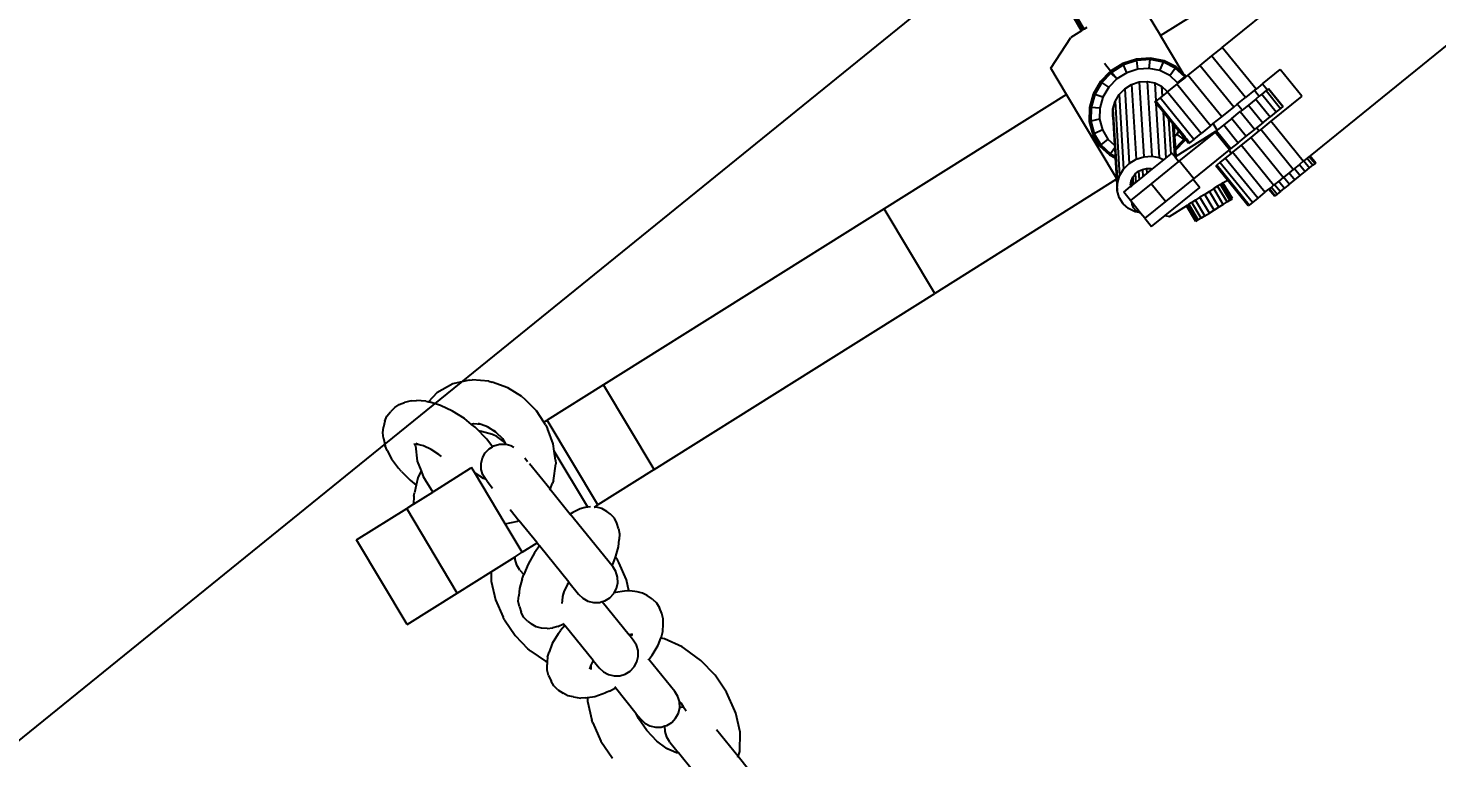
# Model space of a CAD drawing. Header units: inches. Extents: x -625442 to 34963, y -27993 to 66986.
# Drawn here: x -336525.84 to -336501.71, y 27906.79 to 27919.29 of the extents above; entities that cross this region are included whole.
import ezdxf

# ---------------------------------------------------------------- set-up
doc = ezdxf.new("R2010")
doc.units = ezdxf.units.IN
doc.header["$LTSCALE"] = 0.5
doc.header["$MEASUREMENT"] = 0
doc.layers.add('P-FURNITURE', color=201, linetype='Continuous')
doc.layers.add('TEXT', color=7, linetype='Continuous')
doc.styles.add('TXT', font='IC-Romans.shx')

# ---------------------------------------------------------------- blocks, each defined once
blk = doc.blocks.new('John Deere pl')
for p, q in [((7.85411, 1.96437), (7.85411, 1.95314)), ((7.85113, 1.95113), (7.84262, 1.94105)), ((7.85219, 1.95191), (7.85113, 1.95113)), ((7.85411, 1.95314), (7.85219, 1.95191)), ((7.85462, 1.95346), (7.85411, 1.95314)), ((7.85411, 1.95314), (7.85411, 1.9297)), ((7.88411, 1.96006), (7.88411, 1.92565)), ((7.84262, 1.94105), (7.83668, 1.92907)), ((7.83619, 1.92736), (7.83261, 1.91403)), ((7.83668, 1.92907), (7.83619, 1.92736)), ((7.88505, 1.92453), (7.88411, 1.92565)), ((7.88411, 1.91614), (7.88411, 1.92565)), ((7.88858, 1.91743), (7.88505, 1.92453)), ((7.83261, 1.91403), (7.83142, 1.90002)), ((7.88411, 1.91614), (7.8836, 1.9122)), ((7.88815, 1.91902), (7.88858, 1.91743)), ((7.88858, 1.91743), (7.89057, 1.91001)), ((7.86142, 1.90002), (7.86167, 1.90292)), ((7.86167, 1.90292), (7.86198, 1.90655)), ((7.86398, 1.90194), (7.86167, 1.90292)), ((7.86716, 1.90442), (7.86405, 1.90204)), ((7.87077, 1.90591), (7.86716, 1.90442)), ((7.87466, 1.90642), (7.87077, 1.90591)), ((7.87854, 1.90591), (7.87466, 1.90642)), ((7.87975, 1.90541), (7.87854, 1.90591)), ((7.8821, 1.90852), (7.87975, 1.90541)), ((7.88216, 1.90442), (7.87975, 1.90541)), ((7.8836, 1.9122), (7.8821, 1.90852)), ((7.88526, 1.90204), (7.88216, 1.90442)), ((7.89057, 1.91001), (7.89142, 1.90002)), ((7.83142, 1.90002), (7.83261, 1.88602)), ((7.86017, 1.89532), (7.85966, 1.89144)), ((7.86154, 1.89863), (7.86017, 1.89532)), ((7.86154, 1.89863), (7.86142, 1.90002)), ((7.86167, 1.89893), (7.86154, 1.89863)), ((7.86398, 1.90194), (7.86167, 1.89893)), ((7.86405, 1.90204), (7.86398, 1.90194)), ((7.88765, 1.89893), (7.88526, 1.90204)), ((7.88914, 1.89532), (7.88765, 1.89893)), ((7.88966, 1.89144), (7.88914, 1.89532)), ((7.89142, 1.90002), (7.89057, 1.89004)), ((7.92023, 1.88602), (7.92142, 1.90002)), ((7.2928, 1.87999), (7.2928, 1.88624)), ((7.2928, 1.88624), (7.29352, 1.88624)), ((7.29352, 1.87999), (7.29352, 1.88624)), ((7.29352, 1.88624), (7.29543, 1.88624)), ((7.29543, 1.87999), (7.29543, 1.88624)), ((7.2984, 1.88624), (7.29543, 1.88624)), ((7.2984, 1.87999), (7.2984, 1.88624)), ((7.30221, 1.88624), (7.2984, 1.88624)), ((7.30221, 1.87999), (7.30221, 1.88624)), ((7.30662, 1.88624), (7.30221, 1.88624)), ((7.30662, 1.87999), (7.30662, 1.88624)), ((7.31132, 1.88624), (7.30662, 1.88624)), ((7.31132, 1.87999), (7.31132, 1.88624)), ((7.31599, 1.88624), (7.31132, 1.88624)), ((7.31599, 1.87999), (7.31599, 1.88624)), ((7.31599, 1.88624), (7.32031, 1.88624)), ((7.32031, 1.87999), (7.32031, 1.88624)), ((7.32399, 1.88624), (7.32031, 1.88624)), ((7.32399, 1.87999), (7.32399, 1.88624)), ((7.32399, 1.88624), (7.32678, 1.88624)), ((7.32678, 1.87999), (7.32678, 1.88624)), ((7.32678, 1.88624), (7.32849, 1.88624)), ((7.32849, 1.88624), (7.329, 1.88624)), ((7.32849, 1.87999), (7.32849, 1.88624)), ((7.329, 1.87999), (7.329, 1.88624)), ((7.83261, 1.88602), (7.83619, 1.87268)), ((7.85966, 1.89144), (7.85966, 1.86328)), ((7.88966, 1.89134), (7.88966, 1.89144)), ((7.88966, 1.88663), (7.88966, 1.89134)), ((7.89057, 1.89004), (7.88966, 1.88663)), ((7.88966, 1.88663), (7.88966, 1.86394)), ((7.91665, 1.87268), (7.92023, 1.88602)), ((7.1602, 1.87999), (7.2928, 1.87999)), ((7.2928, 1.87999), (7.29352, 1.87999)), ((7.29352, 1.87999), (7.29543, 1.87999)), ((7.29543, 1.87999), (7.2984, 1.87999)), ((7.2984, 1.87999), (7.29889, 1.87999)), ((7.29889, 1.87999), (7.29889, 1.84485)), ((7.29889, 1.87999), (7.30221, 1.87999)), ((7.30221, 1.87999), (7.30662, 1.87999)), ((7.30662, 1.87999), (7.30763, 1.87999)), ((7.30763, 1.87999), (7.30763, 1.84485)), ((7.30763, 1.87999), (7.31132, 1.87999)), ((7.31132, 1.87999), (7.31599, 1.87999)), ((7.31599, 1.87999), (7.31647, 1.87999)), ((7.31647, 1.87999), (7.31647, 1.84485)), ((7.31647, 1.87999), (7.32031, 1.87999)), ((7.32031, 1.87999), (7.32399, 1.87999)), ((7.32399, 1.87999), (7.32491, 1.87999)), ((7.32491, 1.87999), (7.32491, 1.84485)), ((7.32491, 1.87999), (7.32678, 1.87999)), ((7.32678, 1.87999), (7.32849, 1.87999)), ((7.32849, 1.87999), (7.329, 1.87999)), ((7.3325, 1.87999), (7.329, 1.87999)), ((7.3325, 1.87999), (7.3325, 1.84485)), ((7.3325, 1.87999), (7.33882, 1.87999)), ((7.33882, 1.87999), (7.33882, 1.84485)), ((7.33882, 1.87999), (7.34352, 1.87999)), ((7.34352, 1.87999), (7.34352, 1.84485)), ((7.34352, 1.87999), (7.34635, 1.87999)), ((7.34635, 1.87999), (7.34716, 1.87999)), ((7.34635, 1.87999), (7.34635, 1.84485)), ((7.34716, 1.87999), (7.34716, 1.85739)), ((7.35248, 1.86935), (7.35071, 1.85697)), ((7.35298, 1.86929), (7.35121, 1.85691)), ((7.35298, 1.86929), (7.35248, 1.86935)), ((7.35443, 1.86912), (7.35267, 1.85673)), ((7.35443, 1.86912), (7.35298, 1.86929)), ((7.35675, 1.86884), (7.35443, 1.86912)), ((7.35675, 1.86884), (7.35499, 1.85645)), ((7.35977, 1.86847), (7.35675, 1.86884)), ((7.35977, 1.86847), (7.35801, 1.85609)), ((7.35977, 1.86847), (7.36329, 1.86805)), ((7.36329, 1.86805), (7.36153, 1.85566)), ((7.36329, 1.86805), (7.36707, 1.86759)), ((7.36707, 1.86759), (7.3653, 1.85521)), ((7.36707, 1.86759), (7.37084, 1.86714)), ((7.37084, 1.86714), (7.36908, 1.85475)), ((7.37436, 1.86671), (7.37084, 1.86714)), ((7.37436, 1.86671), (7.37259, 1.85433)), ((7.37436, 1.86671), (7.37738, 1.86635)), ((7.37738, 1.86635), (7.37561, 1.85396)), ((7.37738, 1.86635), (7.3797, 1.86607)), ((7.3797, 1.86607), (7.37793, 1.85368)), ((7.38116, 1.86589), (7.37939, 1.85351)), ((7.38116, 1.86589), (7.3797, 1.86607)), ((7.38165, 1.86583), (7.37989, 1.85345)), ((7.38116, 1.86589), (7.38165, 1.86583)), ((7.83619, 1.87268), (7.83668, 1.87097)), ((7.83668, 1.87097), (7.84262, 1.859)), ((7.91022, 1.859), (7.91617, 1.87097)), ((7.91665, 1.87268), (7.91617, 1.87097)), ((7.35071, 1.85697), (7.34716, 1.85739)), ((7.34716, 1.85739), (7.34716, 1.84485)), ((7.35071, 1.85697), (7.35121, 1.85691)), ((7.35121, 1.85691), (7.35267, 1.85673)), ((7.35267, 1.85673), (7.35499, 1.85645)), ((7.35499, 1.85645), (7.35801, 1.85609)), ((7.35801, 1.85609), (7.36153, 1.85566)), ((7.36153, 1.85566), (7.3653, 1.85521)), ((7.3653, 1.85521), (7.36908, 1.85475)), ((7.36908, 1.85475), (7.37259, 1.85433)), ((7.84332, 1.85654), (7.84036, 1.85449)), ((7.84262, 1.859), (7.84424, 1.85709)), ((7.84424, 1.85709), (7.84332, 1.85654)), ((7.84869, 1.85973), (7.84424, 1.85709)), ((7.85609, 1.86231), (7.84869, 1.85973)), ((7.85866, 1.86309), (7.85609, 1.86231)), ((7.85966, 1.86328), (7.85866, 1.86309)), ((7.86017, 1.86337), (7.85966, 1.86328)), ((7.85966, 1.86328), (7.85966, 1.86289)), ((7.86272, 1.85529), (7.86167, 1.85389)), ((7.86405, 1.85703), (7.86272, 1.85529)), ((7.86716, 1.85943), (7.86405, 1.85703)), ((7.87077, 1.86094), (7.86716, 1.85943)), ((7.87466, 1.86146), (7.87077, 1.86094)), ((7.87854, 1.86094), (7.87466, 1.86146)), ((7.88216, 1.85943), (7.87854, 1.86094)), ((7.88526, 1.85703), (7.88216, 1.85943)), ((7.88765, 1.85389), (7.88526, 1.85703)), ((7.89418, 1.86309), (7.88966, 1.86394)), ((7.88966, 1.86394), (7.88966, 1.86319)), ((7.89418, 1.86309), (7.89675, 1.86231)), ((7.90415, 1.85973), (7.89675, 1.86231)), ((7.90861, 1.85709), (7.90415, 1.85973)), ((7.90861, 1.85709), (7.91022, 1.859)), ((7.90953, 1.85654), (7.90861, 1.85709)), ((7.90953, 1.85654), (7.91248, 1.85449)), ((7.36504, 1.84223), (7.36504, 1.84951)), ((7.39541, 1.84951), (7.36504, 1.84951)), ((7.37259, 1.85433), (7.37561, 1.85396)), ((7.37561, 1.85396), (7.37793, 1.85368)), ((7.37793, 1.85368), (7.37939, 1.85351)), ((7.37939, 1.85351), (7.37989, 1.85345)), ((7.3935, 1.8518), (7.37989, 1.85345)), ((7.39541, 1.84951), (7.3935, 1.8518)), ((7.40733, 1.84951), (7.39541, 1.84951)), ((7.40733, 1.84223), (7.40733, 1.84951)), ((7.8346, 1.84785), (7.83312, 1.84441)), ((7.83696, 1.85075), (7.8346, 1.84785)), ((7.84036, 1.85449), (7.83696, 1.85075)), ((7.86017, 1.85024), (7.85966, 1.84633)), ((7.85966, 1.84633), (7.85966, 1.84179)), ((7.86167, 1.85389), (7.86017, 1.85024)), ((7.88779, 1.85354), (7.88765, 1.85389)), ((7.88914, 1.85024), (7.88779, 1.85354)), ((7.88966, 1.84633), (7.88914, 1.85024)), ((7.88966, 1.83992), (7.88966, 1.84633)), ((7.91588, 1.85075), (7.91248, 1.85449)), ((7.91588, 1.85075), (7.91824, 1.84785)), ((7.91824, 1.84785), (7.91972, 1.84441)), ((7.27168, 1.84485), (7.27168, 1.82141)), ((7.27168, 1.84485), (7.29889, 1.84485)), ((7.286, 1.84223), (7.28613, 1.84223)), ((7.286, 1.82661), (7.286, 1.84223)), ((7.28613, 1.82661), (7.28613, 1.84223)), ((7.28613, 1.84223), (7.28817, 1.84223)), ((7.28817, 1.84223), (7.29197, 1.84223)), ((7.28817, 1.82661), (7.28817, 1.84223)), ((7.29197, 1.82661), (7.29197, 1.84223)), ((7.29197, 1.84223), (7.29729, 1.84223)), ((7.29729, 1.82661), (7.29729, 1.84223)), ((7.30375, 1.84223), (7.29729, 1.84223)), ((7.29889, 1.84485), (7.30763, 1.84485)), ((7.30375, 1.82661), (7.30375, 1.84223)), ((7.30375, 1.84223), (7.30937, 1.84223)), ((7.30763, 1.84485), (7.30937, 1.84485)), ((7.30937, 1.84485), (7.30937, 1.84223)), ((7.30937, 1.84485), (7.31647, 1.84485)), ((7.30937, 1.84223), (7.31091, 1.84223)), ((7.31091, 1.82661), (7.31091, 1.84223)), ((7.3183, 1.84223), (7.31091, 1.84223)), ((7.31647, 1.84485), (7.32491, 1.84485)), ((7.3183, 1.82661), (7.3183, 1.84223)), ((7.3254, 1.84223), (7.3183, 1.84223)), ((7.32491, 1.84485), (7.3325, 1.84485)), ((7.3254, 1.82661), (7.3254, 1.84223)), ((7.3254, 1.84223), (7.33173, 1.84223)), ((7.33173, 1.84223), (7.33302, 1.84223)), ((7.33173, 1.82661), (7.33173, 1.84223)), ((7.3325, 1.84485), (7.33373, 1.84485)), ((7.33302, 1.84223), (7.33302, 1.82661)), ((7.33302, 1.84223), (7.33336, 1.84223)), ((7.33336, 1.84223), (7.33373, 1.84485)), ((7.3644, 1.84223), (7.33336, 1.84223)), ((7.33373, 1.84485), (7.33882, 1.84485)), ((7.33882, 1.84485), (7.34352, 1.84485)), ((7.34352, 1.84485), (7.34635, 1.84485)), ((7.34635, 1.84485), (7.34716, 1.84485)), ((7.3644, 1.84223), (7.3644, 1.82661)), ((7.3644, 1.84223), (7.36504, 1.84223)), ((7.36504, 1.84223), (7.38906, 1.84223)), ((7.38906, 1.84223), (7.40733, 1.84223)), ((7.38906, 1.84223), (7.38906, 1.82661)), ((7.40733, 1.84223), (7.40733, 1.83767)), ((7.40733, 1.83767), (7.40777, 1.83703)), ((7.40733, 1.83767), (7.40733, 1.82804)), ((7.40777, 1.83703), (7.40787, 1.83673)), ((7.40787, 1.83673), (7.40962, 1.83468)), ((7.40787, 1.83673), (7.40862, 1.83448)), ((7.83142, 1.83656), (7.83193, 1.84031)), ((7.83193, 1.83281), (7.83142, 1.83656)), ((7.83312, 1.84441), (7.83193, 1.84031)), ((7.85756, 1.84289), (7.85966, 1.84165)), ((7.85793, 1.84369), (7.85966, 1.84179)), ((7.85966, 1.84179), (7.85966, 1.84165)), ((7.85966, 1.8125), (7.85966, 1.84165)), ((7.88966, 1.83992), (7.89112, 1.84043)), ((7.88966, 1.83992), (7.88966, 1.80917)), ((7.89112, 1.84043), (7.89292, 1.84149)), ((7.89292, 1.84149), (7.89491, 1.84369)), ((7.89292, 1.84149), (7.89528, 1.84289)), ((7.92091, 1.84031), (7.91972, 1.84441)), ((7.92091, 1.84031), (7.92142, 1.83656)), ((7.92142, 1.83656), (7.92091, 1.83281)), ((7.286, 1.82661), (7.28613, 1.82661)), ((7.28613, 1.82661), (7.28714, 1.82661)), ((7.28714, 1.82141), (7.28714, 1.82661)), ((7.28714, 1.82661), (7.28817, 1.82661)), ((7.28817, 1.82661), (7.29197, 1.82661)), ((7.29197, 1.82661), (7.29418, 1.82661)), ((7.29418, 1.82141), (7.29418, 1.82661)), ((7.29418, 1.82661), (7.29729, 1.82661)), ((7.29729, 1.82661), (7.30375, 1.82661)), ((7.30375, 1.82661), (7.30937, 1.82661)), ((7.30937, 1.82661), (7.30937, 1.82141)), ((7.30937, 1.82661), (7.31091, 1.82661)), ((7.3183, 1.82661), (7.31091, 1.82661)), ((7.3183, 1.82661), (7.3254, 1.82661)), ((7.3254, 1.82661), (7.33114, 1.82661)), ((7.33114, 1.82661), (7.33039, 1.82141)), ((7.33114, 1.82661), (7.33173, 1.82661)), ((7.33173, 1.82661), (7.33252, 1.82661)), ((7.33252, 1.82661), (7.36434, 1.82277)), ((7.33252, 1.82661), (7.33302, 1.82661)), ((7.33302, 1.82661), (7.3644, 1.82661)), ((7.3644, 1.82661), (7.36504, 1.82661)), ((7.36504, 1.82661), (7.38906, 1.82661)), ((7.36504, 1.82661), (7.36504, 1.82377)), ((7.38906, 1.82661), (7.40733, 1.82661)), ((7.40807, 1.82927), (7.40733, 1.82804)), ((7.40733, 1.82804), (7.40733, 1.82661)), ((7.40733, 1.82661), (7.40733, 1.81932)), ((7.40873, 1.83183), (7.40807, 1.82927)), ((7.40862, 1.83448), (7.40873, 1.83183)), ((7.40962, 1.83468), (7.41181, 1.83005)), ((7.41181, 1.83005), (7.41262, 1.82512)), ((7.83193, 1.83281), (7.83312, 1.8287)), ((7.83312, 1.8287), (7.8346, 1.82527)), ((7.91972, 1.8287), (7.91824, 1.82527)), ((7.91972, 1.8287), (7.92091, 1.83281)), ((7.28714, 1.82141), (7.27168, 1.82141)), ((7.28714, 1.82141), (7.29284, 1.82141)), ((7.29284, 1.82141), (7.29284, 1.7848)), ((7.29284, 1.82141), (7.29418, 1.82141)), ((7.29418, 1.82141), (7.30217, 1.82141)), ((7.30217, 1.82141), (7.30217, 1.7848)), ((7.30937, 1.82141), (7.30217, 1.82141)), ((7.31248, 1.82141), (7.30937, 1.82141)), ((7.31248, 1.82141), (7.31248, 1.7848)), ((7.32295, 1.82141), (7.31248, 1.82141)), ((7.32295, 1.82141), (7.32295, 1.7848)), ((7.33039, 1.82141), (7.32295, 1.82141)), ((7.33276, 1.82141), (7.33039, 1.82141)), ((7.33276, 1.82141), (7.33276, 1.7848)), ((7.33276, 1.82141), (7.34115, 1.82141)), ((7.34115, 1.82141), (7.34115, 1.7848)), ((7.34745, 1.82141), (7.34115, 1.82141)), ((7.34745, 1.82141), (7.34745, 1.7848)), ((7.34745, 1.82141), (7.35117, 1.82141)), ((7.35117, 1.82141), (7.352, 1.82141)), ((7.35117, 1.82141), (7.35117, 1.81757)), ((7.352, 1.81789), (7.35117, 1.81757)), ((7.35117, 1.81757), (7.35117, 1.81706)), ((7.352, 1.81738), (7.35117, 1.81706)), ((7.35117, 1.81706), (7.35117, 1.81648)), ((7.352, 1.8168), (7.35117, 1.81648)), ((7.35117, 1.81648), (7.35117, 1.81031)), ((7.352, 1.80376), (7.36504, 1.82203)), ((7.352, 1.82141), (7.352, 1.81789)), ((7.352, 1.79972), (7.366, 1.81932)), ((7.352, 1.79364), (7.37034, 1.81932)), ((7.35249, 1.81807), (7.352, 1.81789)), ((7.352, 1.81789), (7.352, 1.81738)), ((7.35252, 1.81758), (7.352, 1.81738)), ((7.352, 1.81738), (7.352, 1.8168)), ((7.35277, 1.81709), (7.352, 1.8168)), ((7.352, 1.8168), (7.352, 1.81063)), ((7.352, 1.78596), (7.37363, 1.81625)), ((7.36178, 1.8192), (7.35249, 1.81807)), ((7.35256, 1.81783), (7.35249, 1.81807)), ((7.35256, 1.81783), (7.35252, 1.81758)), ((7.35262, 1.81762), (7.35252, 1.81758)), ((7.35262, 1.81762), (7.35256, 1.81783)), ((7.35617, 1.81804), (7.35262, 1.81762)), ((7.35277, 1.81709), (7.35262, 1.81762)), ((7.35609, 1.81749), (7.35277, 1.81709)), ((7.35439, 1.81154), (7.35277, 1.81709)), ((7.35617, 1.81804), (7.35609, 1.81749)), ((7.35999, 1.81797), (7.35609, 1.81749)), ((7.36007, 1.81852), (7.35617, 1.81804)), ((7.3565, 1.81179), (7.36099, 1.81809)), ((7.36007, 1.81852), (7.35999, 1.81797)), ((7.36099, 1.81809), (7.35999, 1.81797)), ((7.36141, 1.81868), (7.36007, 1.81852)), ((7.36099, 1.81809), (7.36141, 1.81868)), ((7.36141, 1.81868), (7.36178, 1.8192)), ((7.36178, 1.8192), (7.36434, 1.82277)), ((7.36434, 1.82277), (7.36504, 1.82377)), ((7.36504, 1.82377), (7.36504, 1.82203)), ((7.36504, 1.82203), (7.36504, 1.81932)), ((7.366, 1.81932), (7.36504, 1.81932)), ((7.37034, 1.81932), (7.366, 1.81932)), ((7.37217, 1.81932), (7.37034, 1.81932)), ((7.37363, 1.81625), (7.37217, 1.81932)), ((7.38224, 1.81932), (7.37217, 1.81932)), ((7.37704, 1.81225), (7.37363, 1.81625)), ((7.38285, 1.81842), (7.38224, 1.81932)), ((7.38349, 1.81932), (7.38224, 1.81932)), ((7.38285, 1.81842), (7.38349, 1.81932)), ((7.38499, 1.81655), (7.38285, 1.81842)), ((7.38696, 1.81932), (7.38349, 1.81932)), ((7.38499, 1.81655), (7.38696, 1.81932)), ((7.38756, 1.81523), (7.38499, 1.81655)), ((7.39049, 1.81932), (7.38696, 1.81932)), ((7.38756, 1.81523), (7.39049, 1.81932)), ((7.39041, 1.81454), (7.39382, 1.81932)), ((7.39382, 1.81932), (7.39049, 1.81932)), ((7.39333, 1.81454), (7.39674, 1.81932)), ((7.39674, 1.81932), (7.39382, 1.81932)), ((7.39612, 1.81523), (7.39905, 1.81932)), ((7.3986, 1.81655), (7.39612, 1.81523)), ((7.39905, 1.81932), (7.39674, 1.81932)), ((7.3986, 1.81655), (7.40058, 1.81932)), ((7.40059, 1.81842), (7.3986, 1.81655)), ((7.40058, 1.81932), (7.39905, 1.81932)), ((7.40123, 1.81932), (7.40058, 1.81932)), ((7.40059, 1.81842), (7.40123, 1.81932)), ((7.40733, 1.81932), (7.40123, 1.81932)), ((7.412, 1.82021), (7.40999, 1.81566)), ((7.41262, 1.82512), (7.412, 1.82021)), ((7.8346, 1.82527), (7.83696, 1.82236)), ((7.83696, 1.82236), (7.84036, 1.81862)), ((7.84081, 1.81831), (7.83746, 1.81141)), ((7.84036, 1.81862), (7.84081, 1.81831)), ((7.84081, 1.81831), (7.84332, 1.81657)), ((7.84332, 1.81657), (7.84869, 1.81338)), ((7.90415, 1.81338), (7.90953, 1.81657)), ((7.91248, 1.81862), (7.90953, 1.81657)), ((7.91248, 1.81862), (7.91459, 1.82094)), ((7.91459, 1.82094), (7.91588, 1.82236)), ((7.91528, 1.81974), (7.91459, 1.82094)), ((7.91873, 1.80813), (7.91528, 1.81974)), ((7.91824, 1.82527), (7.91588, 1.82236)), ((7.34728, 1.77057), (7.37704, 1.81225)), ((7.352, 1.81063), (7.35117, 1.81031)), ((7.35117, 1.81031), (7.35117, 1.80433)), ((7.35168, 1.76746), (7.38145, 1.80916)), ((7.352, 1.8055), (7.3565, 1.81179)), ((7.35439, 1.81154), (7.352, 1.81063)), ((7.352, 1.81063), (7.352, 1.8055)), ((7.3565, 1.81179), (7.35439, 1.81154)), ((7.3568, 1.76551), (7.38655, 1.80718)), ((7.3678, 1.76551), (7.39742, 1.807)), ((7.37292, 1.76746), (7.40244, 1.80882)), ((7.38145, 1.80916), (7.37704, 1.81225)), ((7.37732, 1.77057), (7.40673, 1.81177)), ((7.38655, 1.80718), (7.38145, 1.80916)), ((7.39199, 1.80644), (7.38655, 1.80718)), ((7.39041, 1.81454), (7.38756, 1.81523)), ((7.39333, 1.81454), (7.39041, 1.81454)), ((7.39742, 1.807), (7.39199, 1.80644)), ((7.39612, 1.81523), (7.39333, 1.81454)), ((7.40506, 1.80874), (7.39566, 1.74282)), ((7.39706, 1.79754), (7.40506, 1.80874)), ((7.40244, 1.80882), (7.39742, 1.807)), ((7.40673, 1.81177), (7.40244, 1.80882)), ((7.40506, 1.80874), (7.40553, 1.8094)), ((7.40553, 1.8094), (7.40999, 1.81566)), ((7.40553, 1.8094), (7.55087, 1.79187)), ((7.40999, 1.81566), (7.40673, 1.81177)), ((7.83746, 1.81141), (7.83409, 1.79897)), ((7.84336, 1.80931), (7.84097, 1.80615)), ((7.84646, 1.81174), (7.84336, 1.80931)), ((7.84961, 1.81306), (7.84646, 1.81174)), ((7.84869, 1.81338), (7.84961, 1.81306)), ((7.85008, 1.81326), (7.84961, 1.81306)), ((7.85396, 1.81378), (7.85008, 1.81326)), ((7.85785, 1.81326), (7.85396, 1.81378)), ((7.85966, 1.8125), (7.85785, 1.81326)), ((7.86146, 1.81174), (7.85966, 1.8125)), ((7.86457, 1.80931), (7.86146, 1.81174)), ((7.86695, 1.80615), (7.86457, 1.80931)), ((7.88966, 1.80917), (7.89418, 1.81002)), ((7.88966, 1.80762), (7.88966, 1.80917)), ((7.89376, 1.80671), (7.88966, 1.80762)), ((7.88966, 1.80762), (7.88966, 1.80732)), ((7.89376, 1.80671), (7.8971, 1.80521)), ((7.89675, 1.8108), (7.89418, 1.81002)), ((7.89675, 1.8108), (7.90415, 1.81338)), ((7.91873, 1.80813), (7.91925, 1.80575)), ((7.35117, 1.80433), (7.352, 1.8055)), ((7.35117, 1.80433), (7.35117, 1.80259)), ((7.35117, 1.80259), (7.352, 1.80376)), ((7.35117, 1.80259), (7.35117, 1.79854)), ((7.35117, 1.79854), (7.352, 1.79972)), ((7.35117, 1.79854), (7.35117, 1.79247)), ((7.352, 1.8055), (7.352, 1.80376)), ((7.352, 1.80376), (7.352, 1.79972)), ((7.352, 1.79972), (7.352, 1.79364)), ((7.3623, 1.76484), (7.39199, 1.80644)), ((7.39633, 1.79652), (7.39672, 1.79706)), ((7.39672, 1.79706), (7.39706, 1.79754)), ((7.39842, 1.79329), (7.39672, 1.79706)), ((7.39892, 1.79341), (7.39706, 1.79754)), ((7.83409, 1.79897), (7.83359, 1.79683)), ((7.83896, 1.79774), (7.83576, 1.7961)), ((7.83948, 1.80248), (7.83896, 1.79853)), ((7.83896, 1.79853), (7.83896, 1.79774)), ((7.83896, 1.79774), (7.83896, 1.75238)), ((7.84097, 1.80615), (7.83948, 1.80248)), ((7.86845, 1.80248), (7.86695, 1.80615)), ((7.86896, 1.79853), (7.86845, 1.80248)), ((7.86896, 1.78777), (7.86896, 1.79853)), ((7.90037, 1.80304), (7.8971, 1.80521)), ((7.90037, 1.80304), (7.9033, 1.80059)), ((7.9033, 1.80059), (7.90547, 1.79745)), ((7.90547, 1.79745), (7.90673, 1.79384)), ((7.9204, 1.79322), (7.91925, 1.80575)), ((7.35117, 1.79247), (7.352, 1.79364)), ((7.35117, 1.79247), (7.35117, 1.7848)), ((7.352, 1.79364), (7.352, 1.78596)), ((7.38069, 1.77461), (7.39199, 1.79043)), ((7.39199, 1.79043), (7.39309, 1.79197)), ((7.39285, 1.78438), (7.39199, 1.79043)), ((7.39309, 1.79197), (7.39633, 1.79652)), ((7.39309, 1.79197), (7.39785, 1.79315)), ((7.39785, 1.79315), (7.39633, 1.79652)), ((7.39785, 1.79315), (7.39842, 1.79329)), ((7.3991, 1.78438), (7.39785, 1.79315)), ((7.39842, 1.79329), (7.39892, 1.79341)), ((7.39969, 1.78438), (7.39842, 1.79329)), ((7.40021, 1.78438), (7.39892, 1.79341)), ((7.55087, 1.79187), (7.54138, 1.72524)), ((7.77527, 1.76481), (7.55087, 1.79187)), ((7.82742, 1.7906), (7.82386, 1.78694)), ((7.83293, 1.7944), (7.82742, 1.7906)), ((7.8334, 1.79468), (7.83293, 1.7944)), ((7.83359, 1.79683), (7.8334, 1.79468)), ((7.83576, 1.7961), (7.8334, 1.79468)), ((7.86896, 1.78777), (7.87109, 1.78861)), ((7.86896, 1.78777), (7.86896, 1.75604)), ((7.87109, 1.78861), (7.87567, 1.79096)), ((7.87567, 1.79096), (7.87849, 1.79291)), ((7.87567, 1.79096), (7.8771, 1.7917)), ((7.87849, 1.79291), (7.87881, 1.79313)), ((7.87881, 1.79313), (7.88182, 1.79622)), ((7.90763, 1.79081), (7.90673, 1.79384)), ((7.90763, 1.79081), (7.9079, 1.78699)), ((7.91925, 1.78032), (7.9204, 1.79322)), ((7.29284, 1.7848), (7.14289, 1.7848)), ((7.29284, 1.7848), (7.30217, 1.7848)), ((7.30217, 1.7848), (7.31248, 1.7848)), ((7.31248, 1.7848), (7.32295, 1.7848)), ((7.32475, 1.78184), (7.32049, 1.75189)), ((7.32295, 1.7848), (7.32445, 1.7848)), ((7.32445, 1.7848), (7.32439, 1.78438)), ((7.3249, 1.78438), (7.32439, 1.78438)), ((7.32439, 1.78438), (7.32475, 1.78184)), ((7.32445, 1.7848), (7.32496, 1.7848)), ((7.32475, 1.78184), (7.32568, 1.77536)), ((7.32496, 1.7848), (7.3249, 1.78438)), ((7.32549, 1.78438), (7.3249, 1.78438)), ((7.3249, 1.78438), (7.32618, 1.77548)), ((7.32496, 1.7848), (7.32555, 1.7848)), ((7.32555, 1.7848), (7.32549, 1.78438)), ((7.33175, 1.78438), (7.32549, 1.78438)), ((7.32549, 1.78438), (7.32675, 1.77562)), ((7.32555, 1.7848), (7.3318, 1.7848)), ((7.3318, 1.7848), (7.33175, 1.78438)), ((7.33175, 1.78438), (7.33279, 1.77711)), ((7.3318, 1.7848), (7.33276, 1.7848)), ((7.33276, 1.7848), (7.34112, 1.7848)), ((7.34106, 1.78438), (7.34112, 1.7848)), ((7.34106, 1.78438), (7.34136, 1.7848)), ((7.34178, 1.77933), (7.34106, 1.78438)), ((7.34112, 1.7848), (7.34115, 1.7848)), ((7.34115, 1.7848), (7.34136, 1.7848)), ((7.34136, 1.7848), (7.34569, 1.7848)), ((7.34178, 1.77933), (7.34569, 1.7848)), ((7.3439, 1.77461), (7.34178, 1.77933)), ((7.3439, 1.77461), (7.35117, 1.7848)), ((7.34569, 1.7848), (7.34745, 1.7848)), ((7.34745, 1.7848), (7.35117, 1.7848)), ((7.35117, 1.7848), (7.352, 1.78596)), ((7.352, 1.7848), (7.35117, 1.7848)), ((7.352, 1.78596), (7.352, 1.7848)), ((7.39181, 1.77711), (7.39285, 1.78438)), ((7.39285, 1.78438), (7.3991, 1.78438)), ((7.39785, 1.77562), (7.3991, 1.78438)), ((7.39842, 1.77548), (7.39969, 1.78438)), ((7.39892, 1.77536), (7.40021, 1.78438)), ((7.3991, 1.78438), (7.39969, 1.78438)), ((7.39969, 1.78438), (7.40021, 1.78438)), ((7.81964, 1.78083), (7.81815, 1.77732)), ((7.81964, 1.78083), (7.82133, 1.78417)), ((7.82133, 1.78417), (7.82386, 1.78694)), ((7.90565, 1.77973), (7.90396, 1.77638)), ((7.90565, 1.77973), (7.90714, 1.78324)), ((7.9079, 1.78699), (7.90714, 1.78324)), ((7.91538, 1.76574), (7.91876, 1.77818)), ((7.91925, 1.78032), (7.91876, 1.77818)), ((7.32049, 1.75189), (7.12359, 1.77564)), ((7.32618, 1.77548), (7.32568, 1.77536)), ((7.32568, 1.77536), (7.32947, 1.76695)), ((7.32675, 1.77562), (7.32618, 1.77548)), ((7.32618, 1.77548), (7.32991, 1.76718)), ((7.33279, 1.77711), (7.32675, 1.77562)), ((7.32675, 1.77562), (7.33042, 1.76745)), ((7.33584, 1.77033), (7.33042, 1.76745)), ((7.33279, 1.77711), (7.33584, 1.77033)), ((7.33584, 1.77033), (7.34069, 1.76451)), ((7.34728, 1.77057), (7.3439, 1.77461)), ((7.35168, 1.76746), (7.34728, 1.77057)), ((7.37732, 1.77057), (7.37292, 1.76746)), ((7.38069, 1.77461), (7.37732, 1.77057)), ((7.3839, 1.76451), (7.38876, 1.77033)), ((7.38876, 1.77033), (7.39181, 1.77711)), ((7.38876, 1.77033), (7.39417, 1.76745)), ((7.39181, 1.77711), (7.39785, 1.77562)), ((7.39417, 1.76745), (7.39785, 1.77562)), ((7.39468, 1.76718), (7.39842, 1.77548)), ((7.39513, 1.76695), (7.39892, 1.77536)), ((7.39785, 1.77562), (7.39842, 1.77548)), ((7.39842, 1.77548), (7.39892, 1.77536)), ((7.81815, 1.77732), (7.81739, 1.77357)), ((7.81739, 1.77357), (7.81765, 1.76975)), ((7.81765, 1.76975), (7.81856, 1.76672)), ((7.89235, 1.76616), (7.89787, 1.76996)), ((7.89787, 1.76996), (7.90142, 1.77362)), ((7.90396, 1.77638), (7.90142, 1.77362)), ((7.32991, 1.76718), (7.32947, 1.76695)), ((7.32947, 1.76695), (7.33549, 1.75972)), ((7.33042, 1.76745), (7.32991, 1.76718)), ((7.32991, 1.76718), (7.33586, 1.76006)), ((7.33042, 1.76745), (7.33627, 1.76044)), ((7.33586, 1.76006), (7.33549, 1.75972)), ((7.33549, 1.75972), (7.34334, 1.75418)), ((7.33627, 1.76044), (7.33586, 1.76006)), ((7.33586, 1.76006), (7.3436, 1.75459)), ((7.34069, 1.76451), (7.33627, 1.76044)), ((7.33627, 1.76044), (7.3439, 1.75506)), ((7.34069, 1.76451), (7.34702, 1.76004)), ((7.34702, 1.76004), (7.3439, 1.75506)), ((7.34702, 1.76004), (7.35439, 1.75723)), ((7.3568, 1.76551), (7.35168, 1.76746)), ((7.3623, 1.76484), (7.3568, 1.76551)), ((7.3678, 1.76551), (7.3623, 1.76484)), ((7.37292, 1.76746), (7.3678, 1.76551)), ((7.37021, 1.75723), (7.37758, 1.76004)), ((7.37758, 1.76004), (7.3839, 1.76451)), ((7.37758, 1.76004), (7.3807, 1.75506)), ((7.3807, 1.75506), (7.38832, 1.76044)), ((7.381, 1.75459), (7.38874, 1.76006)), ((7.38125, 1.75418), (7.3891, 1.75972)), ((7.3839, 1.76451), (7.38832, 1.76044)), ((7.38832, 1.76044), (7.39417, 1.76745)), ((7.38832, 1.76044), (7.38874, 1.76006)), ((7.38874, 1.76006), (7.39468, 1.76718)), ((7.38874, 1.76006), (7.3891, 1.75972)), ((7.3891, 1.75972), (7.39513, 1.76695)), ((7.39417, 1.76745), (7.39468, 1.76718)), ((7.39468, 1.76718), (7.39513, 1.76695)), ((7.77527, 1.76481), (7.76577, 1.69818)), ((7.77527, 1.76481), (7.82041, 1.75936)), ((7.82041, 1.75936), (7.81092, 1.69273)), ((7.81856, 1.76672), (7.81982, 1.76311)), ((7.81982, 1.76311), (7.82199, 1.75997)), ((7.82311, 1.75904), (7.82041, 1.75936)), ((7.82199, 1.75997), (7.82311, 1.75904)), ((7.82328, 1.75901), (7.82311, 1.75904)), ((7.87452, 1.7577), (7.88266, 1.76093)), ((7.88266, 1.76093), (7.88952, 1.76446)), ((7.88966, 1.76053), (7.88914, 1.75662)), ((7.88966, 1.76454), (7.88952, 1.76446)), ((7.89235, 1.76616), (7.88966, 1.76454)), ((7.88966, 1.76053), (7.88966, 1.76454)), ((7.90975, 1.75414), (7.91538, 1.76574)), ((7.31607, 1.72092), (7.32049, 1.75189)), ((7.3436, 1.75459), (7.34334, 1.75418)), ((7.34334, 1.75418), (7.35249, 1.7507)), ((7.3439, 1.75506), (7.3436, 1.75459)), ((7.3436, 1.75459), (7.35262, 1.75115)), ((7.3439, 1.75506), (7.35277, 1.75168)), ((7.35262, 1.75115), (7.35249, 1.7507)), ((7.35249, 1.7507), (7.3623, 1.74951)), ((7.35277, 1.75168), (7.35262, 1.75115)), ((7.35262, 1.75115), (7.3623, 1.74998)), ((7.35439, 1.75723), (7.35277, 1.75168)), ((7.35277, 1.75168), (7.3623, 1.75052)), ((7.35439, 1.75723), (7.3623, 1.75628)), ((7.3623, 1.75628), (7.37021, 1.75723)), ((7.3623, 1.75628), (7.36311, 1.75062)), ((7.3623, 1.75628), (7.3623, 1.75052)), ((7.3623, 1.75052), (7.3623, 1.74998)), ((7.3623, 1.74998), (7.3623, 1.74951)), ((7.3623, 1.74951), (7.3623, 1.74274)), ((7.36311, 1.75062), (7.37182, 1.75168)), ((7.36311, 1.75062), (7.36318, 1.75009)), ((7.36318, 1.75009), (7.37198, 1.75115)), ((7.36318, 1.75009), (7.36325, 1.74962)), ((7.36325, 1.74962), (7.37211, 1.7507)), ((7.37021, 1.75723), (7.37182, 1.75168)), ((7.37182, 1.75168), (7.3807, 1.75506)), ((7.37182, 1.75168), (7.37198, 1.75115)), ((7.37198, 1.75115), (7.381, 1.75459)), ((7.37198, 1.75115), (7.37211, 1.7507)), ((7.37211, 1.7507), (7.38125, 1.75418)), ((7.3807, 1.75506), (7.381, 1.75459)), ((7.381, 1.75459), (7.38125, 1.75418)), ((7.82673, 1.75632), (7.82044, 1.7122)), ((7.82516, 1.75736), (7.82673, 1.75632)), ((7.82673, 1.75632), (7.82819, 1.75535)), ((7.82819, 1.75535), (7.83153, 1.75385)), ((7.83153, 1.75385), (7.837, 1.75264)), ((7.837, 1.75264), (7.83896, 1.75238)), ((7.83896, 1.75238), (7.83948, 1.75231)), ((7.83896, 1.73046), (7.83896, 1.75238)), ((7.86896, 1.75604), (7.87452, 1.7577)), ((7.86896, 1.7535), (7.86896, 1.75604)), ((7.8808, 1.75208), (7.86896, 1.7535)), ((7.86896, 1.7535), (7.86896, 1.73384)), ((7.8808, 1.75208), (7.87761, 1.72967)), ((7.88645, 1.75139), (7.8808, 1.75208)), ((7.88765, 1.75297), (7.88645, 1.75139)), ((7.90578, 1.74906), (7.88645, 1.75139)), ((7.88914, 1.75662), (7.88765, 1.75297)), ((7.90578, 1.74906), (7.90975, 1.75414)), ((7.93274, 1.74581), (7.90578, 1.74906)), ((7.39566, 1.74282), (7.39272, 1.72218)), ((7.39566, 1.74282), (7.54138, 1.72524)), ((7.93274, 1.74581), (7.92324, 1.67918)), ((7.97274, 1.74099), (7.93274, 1.74581)), ((7.97274, 1.74099), (7.96325, 1.67436)), ((7.83896, 1.73046), (7.83498, 1.72841)), ((7.83948, 1.73073), (7.83896, 1.73046)), ((7.83896, 1.73046), (7.83896, 1.70832)), ((7.86976, 1.73371), (7.86896, 1.73384)), ((7.86896, 1.72415), (7.86896, 1.73384)), ((7.87761, 1.72967), (7.86976, 1.73371)), ((7.39272, 1.72218), (7.36879, 1.71456)), ((7.54138, 1.72524), (7.76577, 1.69818)), ((7.83329, 1.72742), (7.82502, 1.71954)), ((7.83329, 1.72742), (7.83498, 1.72841)), ((7.87761, 1.72967), (7.87188, 1.68946)), ((7.35597, 1.71611), (7.35829, 1.71583)), ((7.35829, 1.71583), (7.3569, 1.70607)), ((7.35829, 1.71583), (7.35974, 1.71565)), ((7.35974, 1.71565), (7.35835, 1.7059)), ((7.36024, 1.71559), (7.35885, 1.70584)), ((7.35974, 1.71565), (7.36024, 1.71559)), ((7.36024, 1.71559), (7.36879, 1.71456)), ((7.82044, 1.7122), (7.81777, 1.70788)), ((7.82372, 1.71751), (7.82044, 1.7122)), ((7.82372, 1.71751), (7.82502, 1.71954)), ((7.81777, 1.70788), (7.81422, 1.69721)), ((7.83896, 1.703), (7.83896, 1.7062)), ((7.86896, 1.69934), (7.86896, 1.70531)), ((7.76577, 1.69818), (7.81092, 1.69273)), ((7.81349, 1.69242), (7.81092, 1.69273)), ((7.81349, 1.69242), (7.81252, 1.68325)), ((7.81371, 1.69452), (7.81349, 1.69242)), ((7.81371, 1.69452), (7.81422, 1.69721)), ((7.84097, 1.69052), (7.84007, 1.69273)), ((7.86845, 1.69419), (7.86695, 1.69052)), ((7.86886, 1.69732), (7.86845, 1.69419)), ((7.86896, 1.69816), (7.86886, 1.69732)), ((7.86973, 1.69591), (7.86886, 1.69732)), ((7.86896, 1.69934), (7.86896, 1.69818)), ((7.86896, 1.69816), (7.86896, 1.69818)), ((7.87188, 1.68946), (7.86973, 1.69591)), ((7.81252, 1.68325), (7.81371, 1.67198)), ((7.843, 1.68783), (7.84097, 1.69052)), ((7.84252, 1.68325), (7.84285, 1.68638)), ((7.84318, 1.67694), (7.84252, 1.68325)), ((7.84285, 1.68638), (7.843, 1.68783)), ((7.84285, 1.68638), (7.8446, 1.67979)), ((7.84336, 1.68736), (7.843, 1.68783)), ((7.84646, 1.68494), (7.84336, 1.68736)), ((7.85008, 1.68341), (7.84646, 1.68494)), ((7.85129, 1.68325), (7.85008, 1.68341)), ((7.85129, 1.68325), (7.8511, 1.67684)), ((7.85396, 1.68289), (7.85129, 1.68325)), ((7.85785, 1.68341), (7.85396, 1.68289)), ((7.86146, 1.68494), (7.85785, 1.68341)), ((7.86457, 1.68736), (7.86146, 1.68494)), ((7.86695, 1.69052), (7.86457, 1.68736)), ((7.87188, 1.68946), (7.87131, 1.68545)), ((7.87131, 1.68545), (7.87236, 1.68532)), ((7.87236, 1.68532), (7.90235, 1.6817)), ((7.90132, 1.67198), (7.90235, 1.6817)), ((7.91781, 1.67984), (7.90235, 1.6817)), ((7.84318, 1.67694), (7.8453, 1.67059)), ((7.84337, 1.67522), (7.84318, 1.67694)), ((7.8446, 1.67979), (7.84602, 1.67669)), ((7.84602, 1.67669), (7.85042, 1.6705)), ((7.8511, 1.67684), (7.85123, 1.67392)), ((7.85123, 1.67392), (7.85172, 1.66906)), ((7.90815, 1.67091), (7.91237, 1.67421)), ((7.91426, 1.67581), (7.91237, 1.67421)), ((7.91426, 1.67581), (7.91781, 1.67984)), ((7.91781, 1.67984), (7.92324, 1.67918)), ((7.96325, 1.67436), (7.92324, 1.67918)), ((7.81422, 1.66929), (7.81371, 1.67198)), ((7.81422, 1.66929), (7.81777, 1.65862)), ((7.8453, 1.67059), (7.84771, 1.66669)), ((7.84771, 1.66669), (7.85147, 1.6631)), ((7.84771, 1.66669), (7.84889, 1.66478)), ((7.85042, 1.6705), (7.85172, 1.66906)), ((7.85147, 1.6631), (7.85274, 1.66245)), ((7.85147, 1.6631), (7.85174, 1.66284)), ((7.85172, 1.66906), (7.85208, 1.66545)), ((7.85208, 1.66545), (7.85274, 1.66245)), ((7.85274, 1.66245), (7.85408, 1.65634)), ((7.88252, 1.66664), (7.88299, 1.66447)), ((7.88299, 1.66447), (7.885, 1.65853)), ((7.89726, 1.65862), (7.89953, 1.66543)), ((7.89953, 1.66543), (7.90082, 1.66929)), ((7.89953, 1.66543), (7.90424, 1.66786)), ((7.90082, 1.66929), (7.90132, 1.67198)), ((7.90424, 1.66786), (7.90815, 1.67091)), ((7.90927, 1.66579), (7.90815, 1.67091)), ((7.91013, 1.65732), (7.90927, 1.66579)), ((7.81777, 1.65862), (7.82372, 1.64899)), ((7.85408, 1.65634), (7.85717, 1.64722)), ((7.885, 1.65853), (7.88753, 1.65327)), ((7.88753, 1.65327), (7.88919, 1.65084)), ((7.89171, 1.64963), (7.89726, 1.65862)), ((7.91001, 1.6465), (7.91026, 1.6544)), ((7.91013, 1.65732), (7.91026, 1.6544)), ((7.82502, 1.64696), (7.82372, 1.64899)), ((7.82502, 1.64696), (7.83329, 1.63907)), ((7.85717, 1.64722), (7.86105, 1.63914)), ((7.88919, 1.65084), (7.89035, 1.64973)), ((7.88919, 1.65084), (7.89061, 1.64875)), ((7.89035, 1.64973), (7.89186, 1.64829)), ((7.89035, 1.64973), (7.89142, 1.64924)), ((7.89142, 1.64924), (7.89205, 1.64895)), ((7.9087, 1.64013), (7.91001, 1.6465)), ((7.83498, 1.63809), (7.83329, 1.63907)), ((7.83498, 1.63809), (7.84527, 1.63279)), ((7.86105, 1.63914), (7.86526, 1.63297)), ((7.9054, 1.63192), (7.90775, 1.63666)), ((7.9087, 1.64013), (7.90775, 1.63666)), ((7.84527, 1.63279), (7.85752, 1.63079)), ((7.85752, 1.63079), (7.86586, 1.63215)), ((7.86586, 1.63215), (7.86526, 1.63297)), ((7.86586, 1.63215), (7.86595, 1.63217)), ((7.8671, 1.63048), (7.86586, 1.63215)), ((7.8671, 1.63048), (7.87166, 1.62613)), ((7.87455, 1.62405), (7.87166, 1.62613)), ((7.87455, 1.62405), (7.87899, 1.62202)), ((7.89739, 1.62344), (7.90071, 1.62619)), ((7.90345, 1.62874), (7.90071, 1.62619)), ((7.9054, 1.63192), (7.90345, 1.62874)), ((7.88252, 1.62078), (7.87899, 1.62202)), ((7.88625, 1.62053), (7.88252, 1.62078)), ((7.88625, 1.62053), (7.89032, 1.62093)), ((7.89403, 1.62171), (7.89032, 1.62093)), ((7.89739, 1.62344), (7.89403, 1.62171))]:
    blk.add_line(p, q)

msp = doc.modelspace()

# ---------------------------------------------------------------- linework, layer by layer
at = {"layer": 'DEFPOINTS'}
msp.add_line((-339065.43942, 25850.62558), (-335407.79377, 28812.62354), dxfattribs=at)

# ---------------------------------------------------------------- block references
at = {"layer": 'P-FURNITURE', "xscale": 25.10658779755309, "yscale": 25.10658779755309, "zscale": 25.10658779755309, "rotation": 219.0008979420502}
msp.add_blockref('John Deere pl', (-336391.29413, 28069.01563), dxfattribs=at)

# ---------------------------------------------------------------- texts
at = {"layer": 'TEXT', "insert": (-336577.40408, 27938.84624), "char_height": 19.2, "attachment_point": 2, "rotation": 309.496887, "style": 'TXT'}
msp.add_mtext('Building Overhang', dxfattribs=at)

doc.saveas('drawing.dxf')
